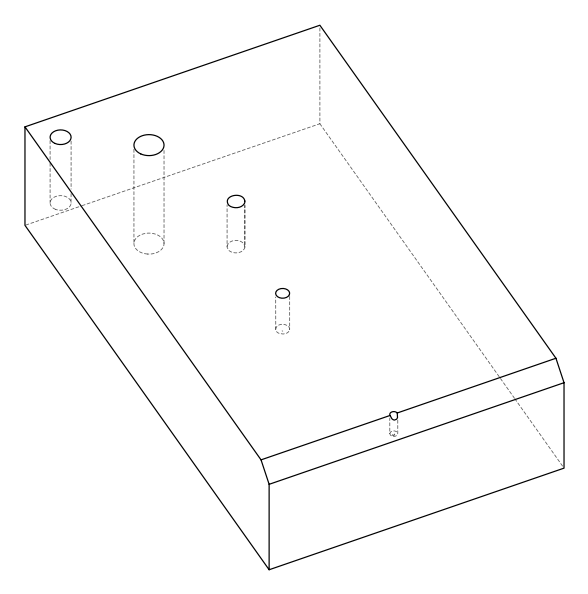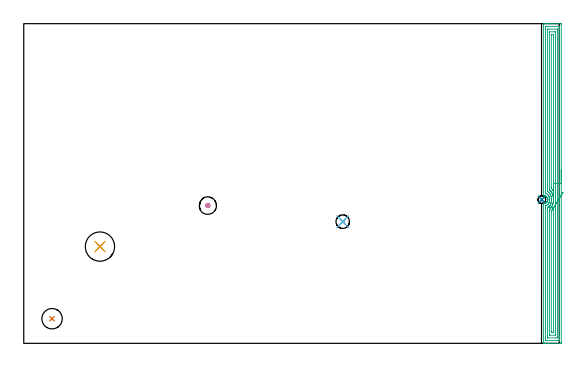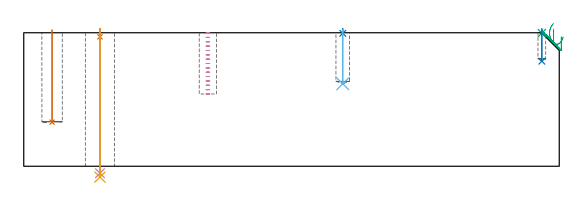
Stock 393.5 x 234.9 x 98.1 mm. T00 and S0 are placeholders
(PLAN: 10 operations, 7 tool changes, 12 min)
(1 SPOT_DRILL | STEP1HOLE | NXT0321_9005460120000 | 0.05 min | 183 mm3)
(2 SPOT_DRILL_1 | STEP1POCKET | NXT0321_9005460120000 | 0.03 min | 1 mm3)
(3 SPOT_DRILL_2 | STEP1POCKET_3 | NXT0321_9005460120000 | 0.03 min | 0 mm3)
(4 DRILL_THROUGH_HOLE_INTO_CENTER | STEP1HOLE | UGT0301_515 | 0.42 min | 10877 mm3)
(5 DRILL_TO_ENLARGE_THROUGH_HOLE | STEP1HOLE | UGT0301_052 | 0.43 min | 24513 mm3)
(6 DRILL_BLIND_HOLE_INTO_CENTER | STEP1POCKET | NXT0301_071 | 0.16 min | 2833 mm3)
(7 INDEXABLE_INSERT_DRILL_BLIND_HOLE_FROM_SOLID | STEP1POCKET_1 | NXT0302_001 | 0.27 min | 11557 mm3)
(8 DRILL_BLIND_HOLE_INTO_CENTER_1 | STEP1POCKET_3 | UGT0301_180 | 0.09 min | 499 mm3)
(9 AREA_MILL | FG_CHAMFER_SURFACE | UGT0205_001 | 9.76 min | 19827 mm3)
(10 MILL_BLIND_HOLE_FROM_SOLID_MATERIAL | STEP1POCKET_2 | UGT0201_128 | Spiral | 0.78 min | 5702 mm3)
(TOOL NXT0321_9005460120000 | NC Spot Drill, 142deg, 12mm, Carbide, Uncoated | D12 PA142 FL30 Z2)
(TOOL UGT0301_515 | Carbide Drill 12.0 mm | D12 PA118 FL101 Z2)
(TOOL UGT0301_052 | Twist Drill 21.5 mm | D21.5 PA118 FL150 Z2)
(TOOL NXT0301_071 | Carbide Drill 10mm [860.1-1000-030A1-MM 2214] | D10 PA140 FL47 Z2)
(TOOL NXT0302_001 | Index. Insert Drill 15mm [880-D1500L20-05] | D15 PA176 FL75 Z2)
(TOOL UGT0301_180 | Twist Drill 5.7 mm | D5.7 PA118 FL55 Z2)
(TOOL UGT0205_001 | Chamfer Mill 20 x 3 x 45 deg. | D20 FL50 Z2)
(TOOL UGT0201_128 | Carbide End Mill 10.0 | D10 FL15 Z4)
(OP 1 SPOT_DRILL)
G17 G21 G94 G90
T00 M6
G54
G17 G0 G90 X56. Y71.1 S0 M3
G43 Z108.1 H0
G94 G81 G98 Z95.1 F250. R101.1
G80
M5
M2
(OP 2 SPOT_DRILL_1)
G17 G21 G94 G90
T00 M6
G54
G17 G0 G90 X234.4 Y89.4 S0 M3
G43 Z108.1 H0
G94 G81 G98 Z97.67 F250. R101.1
G80
M5
M2
(OP 3 SPOT_DRILL_2)
G17 G21 G94 G90
T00 M6
G54
G17 G0 G90 X380.7 Y105.6 S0 M3
G43 Z108.1 H0
G94 G81 G98 Z97.855 F250. R101.1
G80
M5
M2
(OP 4 DRILL_THROUGH_HOLE_INTO_CENTER)
G17 G21 G94 G90
T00 M6
G54
G17 G0 G90 X56. Y71.1 S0 M3
G43 Z108.1 H0
G94 G73 G98 Z-5.105 F250. Q11.467 R100.1
G80
M5
M2
(OP 5 DRILL_TO_ENLARGE_THROUGH_HOLE)
G17 G21 G94 G90
T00 M6
G54
G17 G0 G90 X56. Y71.1 S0 M3
G43 Z108.1 H0
G94 G73 G98 Z-7.959 F250. Q21.212 R100.1
G80
M5
M2
(OP 6 DRILL_BLIND_HOLE_INTO_CENTER)
G17 G21 G94 G90
T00 M6
G54
G17 G0 G90 X234.4 Y89.4 S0 M3
G43 Z108.1 H1
G94 G81 G98 Z60.6 F250. R100.1
G80
M5
M2
(OP 7 INDEXABLE_INSERT_DRILL_BLIND_HOLE_FROM_SOLID)
G17 G21 G94 G90
T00 M6
G54
G17 G0 G90 X20.8 Y18.1 S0 M3
G43 Z108.1 H1
G94 G81 G98 Z32.4 F250. R100.1
G80
M5
M2
(OP 8 DRILL_BLIND_HOLE_INTO_CENTER_1)
G17 G21 G94 G90
T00 M6
G54
G17 G0 G90 X380.7 Y105.6 S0 M3
G43 Z108.1 H0
G94 G81 G98 Z77.2 F250. R100.1
G80
M5
M2
(OP 9 AREA_MILL)
G17 G21 G94 G90
T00 M6
G54
G17 G0 G90 X395. Y127.45 S1061 M3
G43 Z108.1 H0
Z95.1
G94 G1 Y127.412 Z94.228 F250.
Y127.298 Z93.363
Y127.109 Z92.512
Y126.847 Z91.68
Y126.513 Z90.874
Y126.11 Z90.1
Y125.642 Z89.364
Y125.11 Z88.672
Y124.521 Z88.029
Y123.878 Z87.439
Y123.186 Z86.908
Y122.45 Z86.44
Y121.676 Z86.037
Y120.87 Z85.703
Y120.038 Z85.441
Y119.186 Z85.252
Y118.322 Z85.138
Y117.45 Z85.1
Y1.114
X394.999 Y0.599 Z85.101
X394.996 Y0.226 Z85.102
X394.993 Y0.01 Z85.105
X394.63 Y0. Z85.467
X385.873 Z94.222
X385.298 Z94.8
X384.997 Z95.099
X383.246 Z96.849
X382.645 Z97.454
X382.37 Z97.729
X382.254 Z97.845
X382.126 Y0.001 Z97.966
X382.088 Y0.003 Z98.004
X382.002 Y0.01 Z98.088
X382. Y0.153 Z98.1
Y102.732
X382.005 Y102.747 Z98.094
X382.039 Y102.755 Z98.06
X382.093 Y102.756 Z98.006
X382.37 Y102.773 Z97.728
X382.542 Y102.783 Z97.557
X382.679 Y102.811 Z97.421
X382.986 Y102.873 Z97.114
X383.221 Y102.947 Z96.879
X383.251 Y102.96 Z96.849
X383.448 Y103.046 Z96.652
X383.667 Y103.165 Z96.433
X383.877 Y103.308 Z96.221
X384.122 Y103.514 Z95.974
X384.209 Y103.587 Z95.889
X384.374 Y103.768 Z95.725
X384.477 Y103.901 Z95.622
X384.521 Y103.959 Z95.578
X384.56 Y104.019 Z95.539
X384.652 Y104.162 Z95.448
X384.769 Y104.374 Z95.33
X384.794 Y104.428 Z95.306
X384.817 Y104.481 Z95.281
X384.829 Y104.516 Z95.268
X384.898 Y104.699 Z95.201
X384.961 Y104.921 Z95.136
X385.008 Y105.147 Z95.091
X385.016 Y105.224 Z95.08
X385.019 Y105.259 Z95.074
X385.035 Y105.376 Z95.062
X385.041 Y105.495 Z95.058
Y105.514 Z95.056
X385.042 Y105.564 Z95.052
X385.045 Y105.596 Z95.053
Y105.601
X385.035 Y105.825 Z95.061
X385.009 Y106.048 Z95.09
X384.997 Y106.106 Z95.102
X384.963 Y106.27 Z95.135
X384.953 Y106.3 Z95.144
X384.876 Y106.551 Z95.221
X384.799 Y106.746 Z95.297
X384.769 Y106.824 Z95.33
X384.678 Y106.997 Z95.42
X384.65 Y107.043 Z95.447
X384.578 Y107.165 Z95.521
X384.553 Y107.199 Z95.547
X384.426 Y107.368 Z95.673
X384.259 Y107.561 Z95.84
X384.178 Y107.638 Z95.921
X384.074 Y107.737 Z96.024
X383.877 Y107.899 Z96.222
X383.84 Y107.925 Z96.26
X383.758 Y107.983 Z96.341
X383.684 Y108.028 Z96.414
X383.635 Y108.059 Z96.464
X383.582 Y108.084 Z96.517
X383.316 Y108.21 Z96.784
X383.246 Y108.235 Z96.854
X382.985 Y108.327 Z97.113
X382.54 Y108.417 Z97.555
X382.108 Y108.443 Z97.988
X382.091 Y108.445 Z98.005
X382.005 Y108.455 Z98.091
X382. Y108.53 Z98.1
Y234.747
X381.995 Y234.888 Z98.095
X381.997 Y234.898 Z98.094
X382.009 Y234.899 Z98.081
X382.127 Y234.9 Z97.965
X382.254 Z97.845
X382.645 Z97.454
X383.246 Z96.849
X385.298 Z94.799
X385.873 Z94.222
X386.332 Z93.763
X394.63 Z85.467
X394.921 Y234.896 Z85.176
X394.992 Y234.89 Z85.105
X394.999 Y234.817 Z85.099
X395. Y234.301 Z85.1
Y117.45
X393.586 Z86.514
Y3.275
X393.585 Y2.555 Z86.515
X393.583 Y2.383 Z86.517
X393.579 Y2.032 Z86.521
X393.245 Y2.009 Z86.855
X392.878 Y2.004 Z87.222
X392.378 Y2. Z87.722
X383.622 Y2.001 Z96.478
X383.471 Y2.003 Z96.629
X383.445 Y2.005 Z96.655
X383.422 Y2.009 Z96.678
X383.42 Y2.042 Z96.68
X383.416 Y2.21 Z96.684
X383.415 Y2.383 Z96.685
X383.414 Y3.104 Z96.686
X383.415 Y100.33 Z96.685
Y100.502
X383.42 Y100.862 Z96.68
X383.421 Y100.945 Z96.679
X383.493 Y100.978 Z96.607
X383.604 Y101.03 Z96.496
X384.122 Y101.279 Z95.978
X384.196 Y101.318 Z95.904
X384.318 Y101.394 Z95.782
X384.707 Y101.69 Z95.393
X384.997 Y101.937 Z95.103
X385.164 Y102.116 Z94.936
X385.314 Y102.286 Z94.786
X385.556 Y102.609 Z94.544
X385.873 Y103.126 Z94.227
X385.892 Y103.159 Z94.208
X385.901 Y103.178 Z94.199
X386.055 Y103.533 Z94.045
X386.15 Y103.788 Z93.95
X386.237 Y104.07 Z93.863
X386.339 Y104.488 Z93.761
X386.38 Y104.703 Z93.72
X386.414 Y104.962 Z93.686
X386.427 Y105.071 Z93.673
X386.453 Y105.653 Z93.647
X386.452 Y105.753 Z93.648
X386.447 Y105.854 Z93.653
X386.421 Y106.188 Z93.679
X386.383 Y106.481 Z93.717
X386.331 Y106.746 Z93.769
X386.279 Y106.979 Z93.821
X386.171 Y107.334 Z93.929
X386.06 Y107.638 Z94.04
X385.873 Y108.062 Z94.227
X385.603 Y108.53 Z94.497
X385.343 Y108.879 Z94.757
X384.997 Y109.257 Z95.103
X384.824 Y109.422 Z95.276
X384.431 Y109.732 Z95.669
X384.122 Y109.926 Z95.978
X383.868 Y110.048 Z96.232
X383.421 Y110.247 Z96.679
X383.419 Y110.267 Z96.681
X383.417 Y110.314 Z96.683
X383.414 Y111.035 Z96.686
Y111.206
Y231.625
X383.415 Y232.345 Z96.685
X383.417 Y232.517 Z96.683
X383.421 Y232.868 Z96.679
X383.755 Y232.891 Z96.345
X384.122 Y232.896 Z95.978
X384.622 Y232.9 Z95.478
X393.378 Z86.722
X393.529 Y232.897 Z86.571
X393.555 Y232.895 Z86.545
X393.578 Y232.891 Z86.522
X393.58 Y232.858 Z86.52
X393.584 Y232.69 Z86.516
X393.585 Y232.517 Z86.515
X393.586 Y231.796 Z86.514
Y117.45
X392.172 Z87.928
X392.171 Y5.059 Z87.929
Y4.888
X392.165 Y4.167 Z87.935
X392.16 Y4.007 Z87.94
X391.127 Y4. Z88.973
X385.16 Y4.001 Z94.94
X384.997 Y4.005 Z95.103
X384.84 Y4.01 Z95.26
X384.835 Y4.167 Z95.265
X384.831 Y4.336 Z95.269
X384.829 Y5.059 Z95.271
X384.828 Y5.231 Z95.272
X384.829 Y98.89 Z95.271
X384.831 Y99.25 Z95.269
X384.833 Y99.43 Z95.267
X384.836 Y99.514 Z95.264
X384.984 Y99.624 Z95.116
X384.997 Y99.635 Z95.103
X385.478 Y100.012 Z94.622
X385.873 Y100.366 Z94.227
X385.941 Y100.433 Z94.159
X386.006 Y100.502 Z94.094
X386.345 Y100.913 Z93.755
X386.687 Y101.394 Z93.413
X386.712 Y101.432 Z93.388
X386.749 Y101.494 Z93.351
X387.035 Y101.995 Z93.065
X387.17 Y102.286 Z92.93
X387.309 Y102.608 Z92.791
X387.506 Y103.178 Z92.594
X387.534 Y103.27 Z92.566
X387.624 Y103.601 Z92.476
X387.708 Y103.984 Z92.392
X387.724 Y104.07 Z92.376
X387.824 Y104.759 Z92.276
X387.839 Y104.962 Z92.261
X387.867 Y105.607 Z92.233
X387.862 Y105.854 Z92.238
X387.811 Y106.556 Z92.289
X387.787 Y106.746 Z92.313
X387.767 Y106.896 Z92.333
X387.624 Y107.626 Z92.476
X387.62 Y107.642 Z92.48
X387.458 Y108.161 Z92.642
X387.326 Y108.53 Z92.774
X387.097 Y109.067 Z93.003
X386.914 Y109.422 Z93.186
X386.749 Y109.711 Z93.351
X386.618 Y109.922 Z93.482
X386.51 Y110.069 Z93.59
X386.328 Y110.314 Z93.772
X385.873 Y110.828 Z94.227
X385.685 Y111.014 Z94.415
X385.465 Y111.206 Z94.635
X384.842 Y111.684 Z95.258
X384.835 Y111.721 Z95.265
X384.832 Y111.811 Z95.268
X384.83 Y111.926 Z95.27
X384.829 Y112.098 Z95.271
X384.828 Y112.818 Z95.272
X384.829 Y229.841 Z95.271
Y230.012
X384.835 Y230.733 Z95.265
X384.84 Y230.893 Z95.26
X385.873 Y230.9 Z94.227
X391.84 Y230.899 Z88.26
X392.003 Y230.895 Z88.097
X392.16 Y230.89 Z87.94
X392.165 Y230.733 Z87.935
X392.169 Y230.564 Z87.931
X392.171 Y229.841 Z87.929
X392.172 Y229.669 Z87.928
Y117.45
X390.757 Z89.343
Y6.328
X390.755 Y6.156 Z89.345
X390.751 Y6.02 Z89.349
X390.749 Y6.009 Z89.351
X390.742 Y6.006 Z89.358
X390.717 Y6.002 Z89.383
X390.665 Y6.001 Z89.435
X386.7 Y6. Z93.4
X386.339 Y6.008 Z93.761
X386.255 Y6.01 Z93.845
X386.249 Y6.064 Z93.851
X386.247 Y6.126 Z93.853
X386.243 Y6.466 Z93.857
Y96.934
X386.246 Y97.447 Z93.854
X386.25 Y97.826 Z93.85
X386.261 Y98.322 Z93.839
X386.684 Y98.718 Z93.416
X386.716 Y98.751 Z93.384
X386.749 Y98.787 Z93.351
X387.125 Y99.227 Z92.975
X387.426 Y99.61 Z92.674
X387.51 Y99.727 Z92.59
X387.624 Y99.895 Z92.476
X387.858 Y100.265 Z92.242
X387.998 Y100.502 Z92.102
X388.182 Y100.826 Z91.918
X388.449 Y101.394 Z91.651
X388.465 Y101.43 Z91.635
X388.5 Y101.516 Z91.6
X388.7 Y102.082 Z91.4
X388.77 Y102.286 Z91.33
X388.908 Y102.763 Z91.192
X389.009 Y103.178 Z91.091
X389.077 Y103.483 Z91.023
X389.169 Y104.07 Z90.931
X389.195 Y104.254 Z90.905
X389.233 Y104.586 Z90.867
X389.259 Y104.962 Z90.841
X389.265 Y105.075 Z90.835
X389.277 Y105.455 Z90.823
X389.278 Y105.854 Z90.822
X389.275 Y105.956 Z90.825
X389.219 Y106.746 Z90.881
X389.202 Y106.923 Z90.898
X389.151 Y107.301 Z90.949
X389.088 Y107.638 Z91.012
X389.015 Y108.005 Z91.085
X388.95 Y108.294 Z91.15
X388.883 Y108.53 Z91.217
X388.651 Y109.268 Z91.449
X388.594 Y109.422 Z91.506
X388.5 Y109.659 Z91.6
X388.301 Y110.112 Z91.799
X388.202 Y110.314 Z91.898
X387.848 Y110.979 Z92.252
X387.706 Y111.206 Z92.394
X387.624 Y111.327 Z92.476
X387.301 Y111.766 Z92.799
X387.017 Y112.098 Z93.083
X386.749 Y112.398 Z93.351
X386.457 Y112.689 Z93.643
X386.302 Y112.84 Z93.798
X386.263 Y112.882 Z93.837
X386.249 Y112.9 Z93.851
X386.247 Y112.917 Z93.853
X386.245 Y112.99 Z93.855
X386.243 Y113.505 Z93.857
Y113.882
Y228.572
X386.245 Y228.744 Z93.855
X386.249 Y228.88 Z93.851
X386.251 Y228.891 Z93.849
X386.258 Y228.894 Z93.842
X386.283 Y228.898 Z93.817
X386.335 Y228.899 Z93.765
X390.3 Y228.9 Z89.8
X390.661 Y228.892 Z89.439
X390.745 Y228.89 Z89.355
X390.751 Y228.836 Z89.349
X390.753 Y228.775 Z89.347
X390.757 Y228.434 Z89.343
Y117.45
X389.343 Z90.757
Y112.098
X389.342 Y111.728 Z90.758
X389.339 Y111.543 Z90.761
X389.338 Y111.533 Z90.762
X389.317 Y111.565 Z90.783
X389.288 Y111.614 Z90.812
X389.016 Y112.098 Z91.084
X388.793 Y112.48 Z91.307
X388.5 Y112.919 Z91.6
X388.45 Y112.99 Z91.65
X388.302 Y113.192 Z91.798
X387.717 Y113.882 Z92.383
X387.671 Y113.94 Z92.429
X387.664 Y113.991 Z92.436
X387.661 Y114.097 Z92.439
X387.658 Y114.311 Z92.442
X387.657 Y114.741 Z92.443
Y226.702
X387.659 Y226.81 Z92.441
X387.661 Y226.863 Z92.439
X387.663 Y226.883 Z92.437
X387.681 Y226.89 Z92.419
X387.888 Y226.897 Z92.212
X388.5 Y226.899 Z91.6
X388.761 Z91.339
X389.223 Y226.893 Z90.877
X389.329 Y226.89 Z90.771
X389.336 Y226.707 Z90.764
X389.343 Y226.307 Z90.757
Y226.273
Y117.45
Y116.578 Z90.795
Y115.714 Z90.909
Y114.862 Z91.098
Y114.03 Z91.36
Y113.224 Z91.694
Y112.45 Z92.097
Y111.714 Z92.565
Y111.022 Z93.096
Y110.379 Z93.686
Y109.79 Z94.329
Y109.258 Z95.021
Y108.79 Z95.757
Y108.387 Z96.531
Y108.053 Z97.337
Y107.791 Z98.169
Y107.602 Z99.02
Y107.488 Z99.885
Y107.45 Z100.757
G0 X389.274 Y99.658 Z104.905
G1 X388.693 Y99.736 Z104.259
X388.17 Y99.806 Z103.565
X387.709 Y99.869 Z102.827
X387.313 Y99.922 Z102.051
X386.985 Y99.966 Z101.244
X386.729 Y100. Z100.41
X386.546 Y100.025 Z99.558
X386.437 Y100.04 Z98.692
X386.403 Y100.044 Z97.821
X386.445 Y100.039 Z96.949
X386.561 Y100.023 Z96.085
X386.752 Y99.997 Z95.234
X387.016 Y99.962 Z94.403
X387.35 Y99.917 Z93.599
X387.753 Y99.863 Z92.827
X388.221 Y99.8 Z92.093
X388.75 Y99.728 Z91.403
X389.337 Y99.649 Z90.763
X389.338 Z90.762
X389.34 Y99.646 Z90.76
X389.342 Y99.61 Z90.758
X389.343 Y98.718 Z90.757
Y8.197
X389.341 Y8.09 Z90.759
X389.339 Y8.037 Z90.761
X389.337 Y8.017 Z90.763
X389.319 Y8.01 Z90.781
X389.112 Y8.003 Z90.988
X388.5 Y8.001 Z91.6
X388.239 Z91.861
X387.777 Y8.007 Z92.323
X387.671 Y8.01 Z92.429
X387.664 Y8.193 Z92.436
X387.657 Y8.593 Z92.443
Y8.627
X387.658 Y96.934 Z92.442
X387.664 Y97.148 Z92.436
X387.668 Y97.25 Z92.432
X388.141 Y97.826 Z91.959
X388.299 Y98.031 Z91.801
X388.5 Y98.304 Z91.6
X388.668 Y98.547 Z91.432
X388.782 Y98.718 Z91.318
X388.849 Y98.826 Z91.251
X389.008 Y99.092 Z91.092
X389.319 Y99.62 Z90.781
X389.337 Y99.649 Z90.763
X389.75 Y100.323 Z90.393
X390.178 Y101.022 Z90.094
X390.617 Y101.741 Z89.867
X391.066 Y102.473 Z89.714
X391.52 Y103.214 Z89.637
X391.975 Y103.958 Z89.636
X392.429 Y104.7 Z89.711
X392.878 Y105.432 Z89.862
X393.318 Y106.151 Z90.086
X393.746 Y106.851 Z90.384
X394.159 Y107.526 Z90.751
X394.554 Y108.17 Z91.187
X394.927 Y108.78 Z91.686
X395.277 Y109.351 Z92.246
X395.599 Y109.878 Z92.862
X395.892 Y110.357 Z93.53
X396.154 Y110.784 Z94.244
X396.382 Y111.157 Z94.999
G0 Z108.1
M5
M2
(OP 10 MILL_BLIND_HOLE_FROM_SOLID_MATERIAL)
G17 G21 G94 G90
T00 M6
G54
G17 G0 G90 X135.3 Y101.2 S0 M3
G43 Z108.1 H0
Z97.9
G94 G3 X135.933 Y101.917 R0.638 F250.
X135.131 Y102.539 R0.717
X133.961 Y101.031 R1.35
X135.131 Y102.539 R-1.35
X134.546 Y101.785 R0.675
X135.3 Y101.2 R0.675
G0 Z94.7
G3 X135.933 Y101.917 R0.638
X135.131 Y102.539 R0.717
X133.961 Y101.031 R1.35
X135.131 Y102.539 R-1.35
X134.546 Y101.785 R0.675
X135.3 Y101.2 R0.675
G0 Z91.5
G3 X135.933 Y101.917 R0.638
X135.131 Y102.539 R0.717
X133.961 Y101.031 R1.35
X135.131 Y102.539 R-1.35
X134.546 Y101.785 R0.675
X135.3 Y101.2 R0.675
G0 Z88.3
G3 X135.933 Y101.917 R0.638
X135.131 Y102.539 R0.717
X133.961 Y101.031 R1.35
X135.131 Y102.539 R-1.35
X134.546 Y101.785 R0.675
X135.3 Y101.2 R0.675
G0 Z85.1
G3 X135.933 Y101.917 R0.638
X135.131 Y102.539 R0.717
X133.961 Y101.031 R1.35
X135.131 Y102.539 R-1.35
X134.546 Y101.785 R0.675
X135.3 Y101.2 R0.675
G0 Z81.9
G3 X135.933 Y101.917 R0.638
X135.131 Y102.539 R0.717
X133.961 Y101.031 R1.35
X135.131 Y102.539 R-1.35
X134.546 Y101.785 R0.675
X135.3 Y101.2 R0.675
G0 Z78.7
G3 X135.933 Y101.917 R0.638
X135.131 Y102.539 R0.717
X133.961 Y101.031 R1.35
X135.131 Y102.539 R-1.35
X134.546 Y101.785 R0.675
X135.3 Y101.2 R0.675
G0 Z75.5
G3 X135.933 Y101.917 R0.638
X135.131 Y102.539 R0.717
X133.961 Y101.031 R1.35
X135.131 Y102.539 R-1.35
X134.546 Y101.785 R0.675
X135.3 Y101.2 R0.675
G0 Z72.3
G3 X135.933 Y101.917 R0.638
X135.131 Y102.539 R0.717
X133.961 Y101.031 R1.35
X135.131 Y102.539 R-1.35
X134.546 Y101.785 R0.675
X135.3 Y101.2 R0.675
G0 Z69.1
G3 X135.933 Y101.917 R0.638
X135.131 Y102.539 R0.717
X133.961 Y101.031 R1.35
X135.131 Y102.539 R-1.35
X134.546 Y101.785 R0.675
X135.3 Y101.2 R0.675
G0 Z65.9
G3 X135.933 Y101.917 R0.638
X135.131 Y102.539 R0.717
X133.961 Y101.031 R1.35
X135.131 Y102.539 R-1.35
X134.546 Y101.785 R0.675
X135.3 Y101.2 R0.675
G0 Z62.7
G3 X135.933 Y101.917 R0.638
X135.131 Y102.539 R0.717
X133.961 Y101.031 R1.35
X135.131 Y102.539 R-1.35
X134.546 Y101.785 R0.675
X135.3 Y101.2 R0.675
G0 Z59.5
G3 X135.933 Y101.917 R0.638
X135.131 Y102.539 R0.717
X133.961 Y101.031 R1.35
X135.131 Y102.539 R-1.35
X134.546 Y101.785 R0.675
X135.3 Y101.2 R0.675
G0 Z56.3
G3 X135.933 Y101.917 R0.638
X135.131 Y102.539 R0.717
X133.961 Y101.031 R1.35
X135.131 Y102.539 R-1.35
X134.546 Y101.785 R0.675
X135.3 Y101.2 R0.675
G0 Z53.1
G3 X135.933 Y101.917 R0.638
X135.131 Y102.539 R0.717
X133.961 Y101.031 R1.35
X135.131 Y102.539 R-1.35
X134.546 Y101.785 R0.675
X135.3 Y101.2 R0.675
G0 Z108.1
M5
M2
